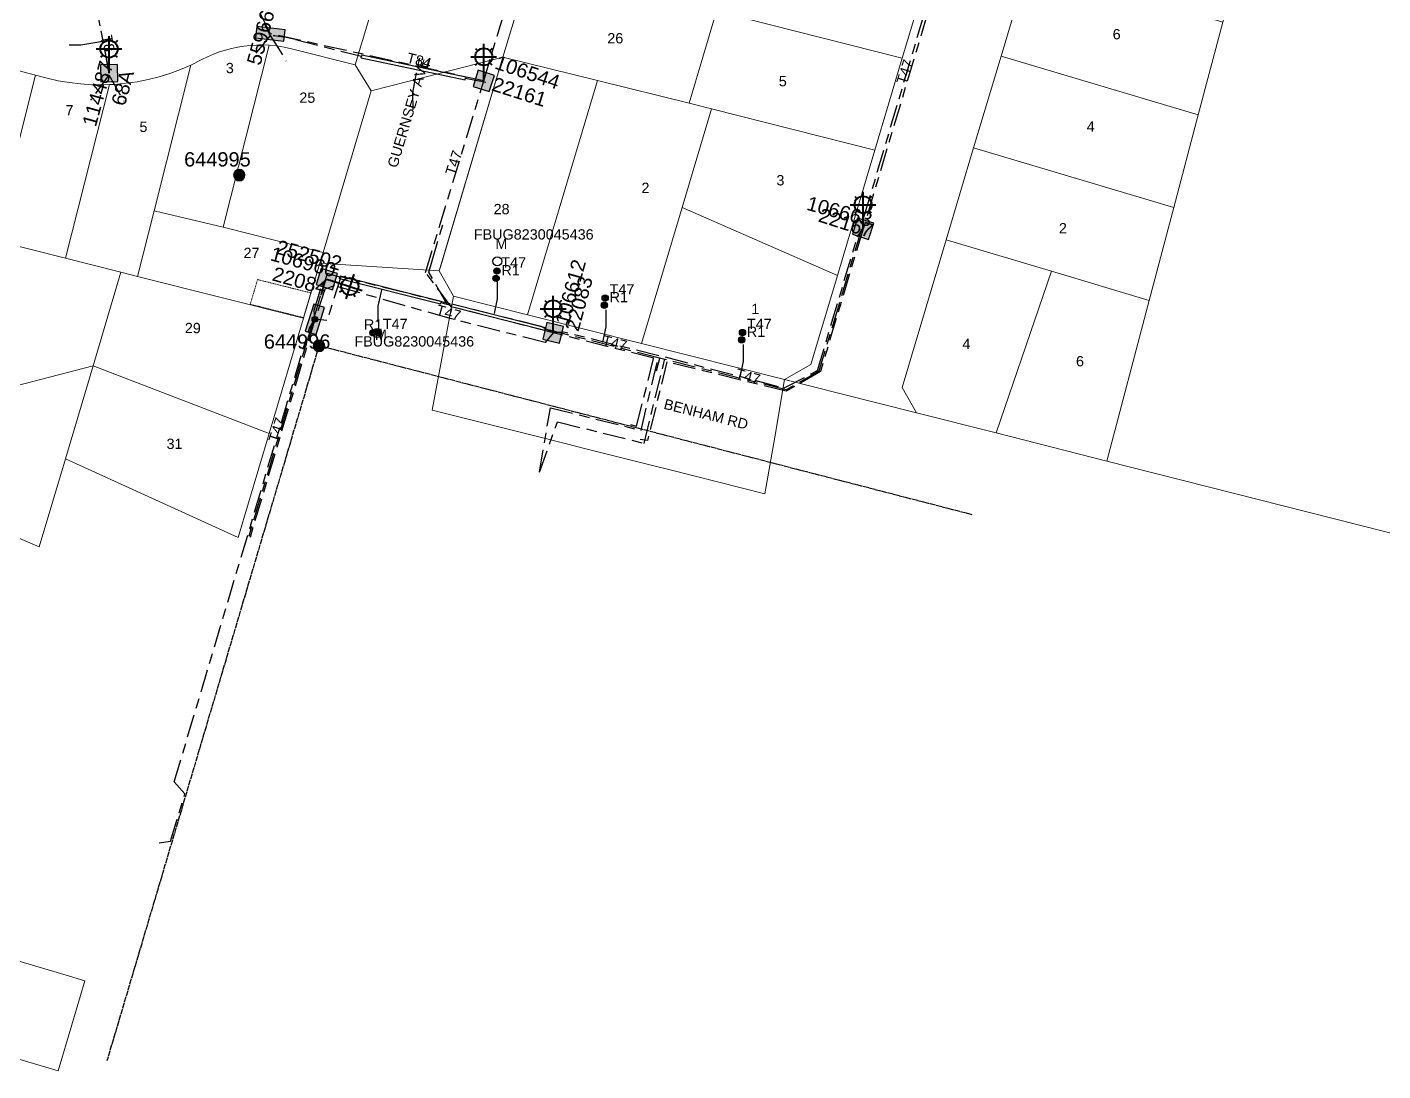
# Model space of a CAD drawing. Header units: metres. Extents: x 300457 to 302353, y 6232868 to 6234686.
# Drawn here: x 301853.6 to 302090.9, y 6233134.6 to 6233317.2 of the extents above; entities that cross this region are included whole.
import ezdxf
from ezdxf.enums import TextEntityAlignment as Align

# ---------------------------------------------------------------- set-up
doc = ezdxf.new("R2010")
doc.units = ezdxf.units.M
for name, pattern in [('Cable Exist OH', [1, 1, 0]), ('Cable Exist UG', [8.2, 4, -1.2, 1.8, -1.2]), ('HIDDEN', [0.375, 0.25, -0.125]), ('HIDDEN2', [0.1875, 0.125, -0.0625])]:
    doc.linetypes.add(name, pattern=pattern)
doc.layers.get('0').update_dxf_attribs({"color": 6})
for name, color, linetype, lineweight in [('Cadastre Land Parcels_SP_EXT', 9, 'Continuous', 5), ('Cadastre Other Property_SP_EXT', 9, 'HIDDEN', 5), ('Cadastre Roads_SP_EXT', 9, 'Continuous', 5)]:
    doc.layers.add(name, color=color, linetype=linetype, lineweight=lineweight)
for name, color, linetype in [('Duct_SP_EXT', 7, 'Continuous'), ('Equip_SL_EXT', 7, 'Continuous'), ('Equip_SP_SL_EXT', 7, 'Continuous'), ('Mains_LV_EXT', 7, 'Continuous'), ('Mains_SL_EXT', 7, 'Continuous'), ('Mains_TR_EXT', 7, 'Continuous'), ('SupportsOH_SP_TR_HV_LV_SL_EXT', 7, 'Continuous'), ('SupportsUG_SP_LV_EXT', 7, 'Continuous'), ('SupportsUG_SP_LV_SL_EXT', 7, 'Continuous'), ('Trench_SP_EXT', 7, 'Continuous')]:
    doc.layers.add(name, color=color, linetype=linetype)
doc.styles.add('COLUMN_LABEL', font='arial.ttf')
doc.styles.add('iecARIAL', font='arial.ttf', dxfattribs={"height": 2})
doc.styles.add('POLE_LABEL', font='arial.ttf')
doc.styles.get("Standard").update_dxf_attribs({"font": 'arial.ttf'})

# ---------------------------------------------------------------- blocks, each defined once
blk = doc.blocks.new('COLUMN_EXT')
blk.add_hatch(color=256).paths.add_polyline_path([(-1.49, 1.48), (-1.49, -1.49), (1.48, -1.49), (1.48, 1.48)])
blk.add_lwpolyline([(-1.49, -1.49), (1.48, -1.49), (1.48, 1.48), (-1.49, 1.48)], close=True)
for tag, height, style, flags, p in [('ASSET_NUM', 2.5, 'COLUMN_LABEL', 8, (2, 2)), ('STRUCTURE_PLANT_NUMBER', 0.2, 'POLE_LABEL', 9, (1.81, 0.03)), ('STREET_CODE', 0.2, 'COLUMN_LABEL', 9, (1.81, -0.2))]:
    blk.add_attdef(tag, text='', height=height, dxfattribs=dict(style=style, flags=flags)).set_placement(p, align=Align.MIDDLE_LEFT)
at = {"flags": 1}
blk.add_attdef('Z', (1.81, -2.35), '', height=0.2, dxfattribs=at)
at = {"flags": 9}
for tag, p in [('COLUMN_TYPE', (1.81, -0.4)), ('OWNED_BY', (1.81, -0.6)), ('STATE', (1.81, -0.8)), ('USAGE', (1.81, -1)), ('STREETNAME', (1.81, -1.6)), ('SUBURB', (1.81, -1.8)), ('LEGEND', (1.81, -1.2)), ('LOCATION', (1.81, -1.4)), ('NOTES', (1.81, -2))]:
    blk.add_attdef(tag, text='', height=0.2, dxfattribs=at).set_placement(p, align=Align.MIDDLE_LEFT)
blk = doc.blocks.new('PILLAR_EXT')
blk.add_hatch(color=256).paths.add_polyline_path([(-2.475, 0.99), (-2.475, -0.99), (2.475, -0.99), (2.475, 0.99)])
blk.add_lwpolyline([(-2.475, -0.99), (2.475, -0.99), (2.475, 0.99), (-2.475, 0.99)], close=True)
at = {"style": 'iecARIAL', "flags": 8}
blk.add_attdef('ASSET_NUM', (1.5, 3.5), '', height=2.5, dxfattribs=at)
for tag, p, flags in [('OWNED_BY', (0, -0.2), 9), ('STATE', (0, -0.4), 9), ('SUPPORT_TYPE', (0, -0.6), 9), ('STREETNAME', (0, -1.8), 9), ('SUBURB', (0, -2), 1), ('USAGE', (0, -0.8), 9), ('LEGEND', (0, -1), 9), ('LOCATION', (0, -1.2), 9), ('NOTES', (0, -1.4), 9), ('PARENT', (0, -1.6), 9)]:
    blk.add_attdef(tag, p, '', height=0.2, dxfattribs=dict(flags=flags))
blk = doc.blocks.new('DUCT_EXT')
blk.add_circle((0, 0.8), 0.8)
at = {"flags": 1}
blk.add_attdef('Z', (0, 0), '', height=0.2, dxfattribs=at)
at = {"flags": 9}
for tag, p in [('DUCT_CODE', (0, 0)), ('XSECT_TYPE', (0, -0.2)), ('STATE', (0, -0.6)), ('FB_REFERENCE', (0, -0.4)), ('NOTES', (0, -0.8))]:
    blk.add_attdef(tag, text='', height=0.2, dxfattribs=at).set_placement(p, align=Align.MIDDLE_LEFT)
blk = doc.blocks.new('SL_LANTERN_EXT')
at = {"lineweight": 40}
for p, q in [((-1.46, 5.68), (-1.06, 5.28)), ((0, 1.97), (0, 6.47)), ((1.46, 5.68), (1.06, 5.28)), ((-2.25, 4.22), (2.25, 4.22)), ((-1.46, 2.76), (-1.06, 3.16)), ((0, 0), (0, 2.72)), ((1.46, 2.76), (1.06, 3.16))]:
    blk.add_line(p, q, dxfattribs=at)
blk.add_circle((0, 4.22), 1.5, dxfattribs=at)
at = {"style": 'iecARIAL', "flags": 8}
blk.add_attdef('ASSET_NUM', (1.5, 1.5), '', height=2.5, dxfattribs=at)
for tag, p, height, flags in [('OPERATING_VOLTAGE', (0.98, -1.65), 0.2, 9), ('ORIENTATION', (0.98, -1.85), 0.2, 9), ('OWNED_BY', (0.98, -2.05), 0.2, 9), ('STATE', (0.98, -2.25), 0.2, 9), ('CONSTRUCTED_VOLTAGE', (0.98, -0.65), 0.2, 9), ('CONTROL_TYPE', (0.98, -0.85), 0.2, 9), ('LANTERN_PURPOSE', (0.98, -1.05), 0.2, 9), ('LANTERN_TYPE', (0.98, -1.25), 0.2, 9), ('NO_PHASES', (0.98, -1.45), 0.2, 9), ('USAGE', (0.98, -2.45), 0.2, 9), ('LNUMBER', (2.18, -3.25), 2.5, 8), ('CEXIST', (0.98, -2.65), 0.2, 9), ('CNEW', (0.98, -2.85), 0.2, 9), ('CNUMBER', (0.98, -3.05), 0.2, 9), ('CREMOVE', (0.98, -3.25), 0.2, 9), ('CREPLACE', (0.98, -3.45), 0.2, 9), ('LKINGHEIGHT', (0.98, -3.65), 0.2, 9), ('LBRACKET', (0.98, -3.85), 0.2, 9), ('LBRACKETVOCAB', (0.98, -4.05), 0.2, 9), ('LCATEGORY', (0.98, -4.25), 0.2, 9), ('LCHARGE1', (0.98, -4.45), 0.2, 9), ('LCHARGE1PERCENT', (0.98, -4.65), 0.2, 9), ('LCHARGE2', (0.98, -4.85), 0.2, 9), ('LCHARGE2PERCENT', (0.98, -5.05), 0.2, 9), ('LCHARGE3', (0.98, -5.25), 0.2, 9), ('LCHARGE3PERCENT', (0.98, -5.45), 0.2, 9), ('LEXIST', (0.98, -5.65), 0.2, 9), ('LLAMP', (0.98, -5.85), 0.2, 9), ('LLAMPVOCAB', (0.98, -6.05), 0.2, 9), ('LMAST', (0.98, -6.25), 0.2, 9), ('LMASTVOCAB', (0.98, -6.45), 0.2, 9), ('LNEW', (0.98, -6.65), 0.2, 9), ('LANTNUMBER', (0.98, -6.85), 0.2, 9), ('LOUTREACH', (0.98, -7.25), 0.2, 9), ('STREETNAME', (0.98, -9.25), 0.2, 9), ('SUBURB', (0.98, -9.45), 0.2, 1), ('LOUTREACHVOCAB', (0.98, -7.45), 0.2, 9), ('LRATECODE', (0.98, -7.65), 0.2, 9), ('LREMOVE', (0.98, -7.85), 0.2, 9), ('LREPLACE', (0.98, -8.05), 0.2, 9), ('LTYPE', (0.98, -8.25), 0.2, 9), ('LTYPEVOCAB', (0.98, -8.45), 0.2, 9), ('LEGEND', (0.98, -8.65), 0.2, 9), ('LOCATION', (0.98, -8.85), 0.2, 9), ('NOTES', (0.98, -9.05), 0.2, 9)]:
    blk.add_attdef(tag, p, '', height=height, dxfattribs=dict(flags=flags))
blk = doc.blocks.new('POLE_EXT')
blk.add_hatch(color=256).paths.add_polyline_path([(-1, 0, 1), (1, 0, 1)])
blk.add_lwpolyline([(-1, 0, 1), (1, 0, 1)], format="xyb", close=True)
for tag, height, flags, p in [('pNumber', 2.5, 8, (-17.84, 2.07)), ('OWNED_BY', 0.2, 9, (1.35, -0.4)), ('SPECIAL_USE', 0.2, 9, (1.35, -0.8)), ('STATE', 0.2, 9, (1.35, -1)), ('cLV', 0.2, 9, (1.35, -1.4)), ('hDepth', 0.2, 9, (1.35, -1.6)), ('hDia', 0.2, 9, (1.35, -1.8)), ('cHV', 0.2, 9, (1.35, -2)), ('PARENT', 0.2, 9, (1.35, -0.6)), ('USAGE', 0.2, 9, (1.35, -1.2)), ('LBRACKET', 0.2, 9, (1.35, -2.2)), ('LExisting', 0.2, 9, (1.35, -2.4)), ('cLinedev', 0.2, 9, (1.35, -3.4)), ('pExisting', 0.2, 9, (1.35, -3.8)), ('pFooting', 0.2, 9, (1.35, -4.4)), ('pNew', 0.2, 9, (1.35, -4.6)), ('LANTNUMBER', 0.2, 9, (1.35, -2.6)), ('LOther', 0.2, 9, (1.35, -2.8)), ('LRemove', 0.2, 9, (1.35, -3)), ('LEGEND', 0.2, 9, (1.35, -3.2)), ('LOCATION', 0.2, 9, (1.35, -3.6)), ('PFNUMBER', 0.2, 9, (1.35, -4)), ('NEWPFNUMBER', 0.2, 9, (1.35, -4.2)), ('pRelocate', 0.2, 9, (1.35, -5)), ('pRemove', 0.2, 9, (1.35, -5.2)), ('pReplace', 0.2, 9, (1.35, -5.4)), ('pStay', 0.2, 9, (1.35, -5.6)), ('pType', 0.2, 9, (1.35, -5.8)), ('cspan', 0.2, 9, (1.35, -6)), ('STREETNAME', 0.2, 9, (1.35, -6.2)), ('SUBURB', 0.2, 9, (1.35, -6.4)), ('OPERATED_BY', 0.2, 9, (1.36, -7.01)), ('NOTES', 0.2, 9, (1.35, -6.6)), ('MAINTAINED_BY', 0.2, 9, (1.36, -6.81))]:
    blk.add_attdef(tag, text='', height=height, dxfattribs=dict(flags=flags)).set_placement(p, align=Align.MIDDLE_LEFT)
at = {"style": 'POLE_LABEL'}
for tag, height, flags, p in [('ASSET_NUM', 2.5, 8, (2, 2)), ('STRUCTURE_PLANT_NUMBER', 0.2, 9, (1.35, 0.03)), ('STREET_CODE', 0.2, 9, (1.35, -0.2))]:
    blk.add_attdef(tag, text='', height=height, dxfattribs=dict(at, flags=flags)).set_placement(p, align=Align.MIDDLE_LEFT)
at = {"flags": 1}
blk.add_attdef('Z', (1.35, -7.33), '', height=0.2, dxfattribs=at)
blk = doc.blocks.new('CABLE_LARGE_EXT')
h = blk.add_hatch(color=256)
edge = h.paths.add_edge_path()
edge.add_arc((0, 0.55), 0.55, 0, 360)
blk.add_circle((0, 0.55), 0.55)
at = {"flags": 1}
blk.add_attdef('Z', (0, 0), '', height=0.2, dxfattribs=at)
at = {"flags": 9}
for tag, p in [('COND_CODE', (0, 0)), ('STATE', (0, -0.4)), ('XSECT_SIZE', (0, -0.6)), ('FB_REFERENCE', (0, -0.2)), ('NOTES', (0, -0.8))]:
    blk.add_attdef(tag, text='', height=0.2, dxfattribs=at).set_placement(p, align=Align.MIDDLE_LEFT)
blk = doc.blocks.new('CONNECTOR_NODE_EXT')
h = blk.add_hatch(color=256)
edge = h.paths.add_edge_path()
edge.add_arc((0, 0), 0.5, 0, 360)
blk.add_circle((0, 0), 0.5)
at = {"flags": 1}
blk.add_attdef('Z', (0, 0), '', height=0.2, dxfattribs=at)
at = {"flags": 9}
for tag, p in [('CONNECTOR_TYPE', (0, 0)), ('CONSTRUCTED_VOLTAGE', (0, -0.2)), ('OPERATING_VOLTAGE', (0, -0.6)), ('ORIENTATION', (0, -0.8)), ('SUBTYPE', (0, -1)), ('NO_PHASES', (0, -0.4)), ('USAGE', (0, -1.2)), ('NOTES', (0, -1.4))]:
    blk.add_attdef(tag, text='', height=0.2, dxfattribs=at).set_placement(p, align=Align.MIDDLE_LEFT)

msp = doc.modelspace()

# ---------------------------------------------------------------- linework, layer by layer
at = {"layer": 'Cadastre Land Parcels_SP_EXT', "linetype": 'Continuous'}
for points in [[(302148.08, 6233425.32), (302094.78, 6233438.76), (302089.67, 6233419.46), (302085.28, 6233402.84), (302080.96, 6233386.5), (302076.68, 6233370.27), (302072.39, 6233354.05), (302068.07, 6233337.83), (302067.16, 6233334.29), (302062.87, 6233318.06), (302058.59, 6233301.84), (302054.29, 6233285.62), (302050.01, 6233269.4), (302042.59, 6233241.29), (302144.15, 6233215.54), (302165.38, 6233295.89), (302175.4, 6233332.79), (302126.83, 6233345.44), (302148.08, 6233425.32)], [(302011.58, 6233327.88), (301979.07, 6233336.07), (301974.26, 6233319.98), (302006.78, 6233311.77), (302011.58, 6233327.88)], [(301974.26, 6233319.98), (301941.75, 6233328.17), (301936.87, 6233311.93), (301953.42, 6233307.85), (301969.45, 6233303.88), (301974.26, 6233319.98)], [(302062.87, 6233318.06), (302028.86, 6233328.21), (302024.06, 6233312.12), (302058.59, 6233301.84), (302062.87, 6233318.06)], [(302006.78, 6233311.77), (301974.26, 6233319.98), (301969.45, 6233303.88), (301973.37, 6233302.91), (302001.98, 6233295.69), (302006.78, 6233311.77)], [(301895.99, 6233314.04), (301894.88, 6233314.08), (301893.77, 6233314.07), (301892.66, 6233314.01), (301891.56, 6233313.89), (301890.47, 6233313.71), (301889.38, 6233313.48), (301888.31, 6233313.2), (301887.25, 6233312.86), (301886.22, 6233312.47), (301885.2, 6233312.02), (301884.21, 6233311.53), (301882.27, 6233310.57), (301875.82, 6233285.06), (301887.93, 6233282.18), (301895.99, 6233314.04)], [(301911.05, 6233310.61), (301899.89, 6233313.42), (301898.6, 6233313.7), (301897.3, 6233313.91), (301895.99, 6233314.04), (301887.93, 6233282.18), (301905.4, 6233277.78), (301913.82, 6233306.05), (301911.05, 6233310.61)], [(301855.07, 6233308.78), (301842.43, 6233312.15), (301835.16, 6233283.1), (301846.98, 6233280.13), (301847.77, 6233279.93), (301855.07, 6233308.78)], [(301953.42, 6233307.85), (301936.87, 6233311.93), (301926, 6233275.44), (301925.74, 6233274.57), (301928.25, 6233270.16), (301941.2, 6233266.89), (301953.42, 6233307.85)], [(302058.59, 6233301.84), (302024.06, 6233312.12), (302019.26, 6233296.06), (302054.29, 6233285.62), (302058.59, 6233301.84)], [(301860.34, 6233276.77), (301868.03, 6233307.15), (301866.93, 6233307.11), (301864.95, 6233307.13), (301862.98, 6233307.26), (301861.01, 6233307.49), (301859.06, 6233307.83), (301857.13, 6233308.26), (301855.07, 6233308.78), (301847.77, 6233279.93), (301860.34, 6233276.77)], [(301875.82, 6233285.06), (301882.27, 6233310.57), (301880.45, 6233309.79), (301878.59, 6233309.11), (301876.7, 6233308.52), (301874.78, 6233308.04), (301872.84, 6233307.65), (301870.88, 6233307.37), (301868.91, 6233307.19), (301868.03, 6233307.15), (301860.34, 6233276.77), (301869.99, 6233274.34), (301872.92, 6233273.6), (301875.82, 6233285.06)], [(301969.45, 6233303.88), (301953.42, 6233307.85), (301941.2, 6233266.89), (301961.12, 6233261.87), (301968.23, 6233285.66), (301973.37, 6233302.91), (301969.45, 6233303.88)], [(302001.98, 6233295.69), (301973.37, 6233302.91), (301968.23, 6233285.66), (301995.43, 6233273.76), (302001.98, 6233295.69)], [(302054.29, 6233285.62), (302019.26, 6233296.06), (302014.47, 6233280.01), (302032.91, 6233274.5), (302050.01, 6233269.4), (302054.29, 6233285.62)], [(301904.85, 6233275.92), (301905.4, 6233277.78), (301887.93, 6233282.18), (301875.82, 6233285.06), (301872.92, 6233273.6), (301901.98, 6233266.29), (301904.85, 6233275.92)], [(301995.43, 6233273.76), (301968.23, 6233285.66), (301961.12, 6233261.87), (301986.18, 6233255.54), (301990.75, 6233258.17), (301995.43, 6233273.76)], [(301847.77, 6233279.93), (301846.98, 6233280.13), (301821.8, 6233257), (301822.76, 6233256.41), (301823.67, 6233255.75), (301824.53, 6233255.03), (301825.33, 6233254.24), (301826.07, 6233253.4), (301826.74, 6233252.51), (301827.35, 6233251.56), (301827.88, 6233250.57), (301828.34, 6233249.55), (301828.72, 6233248.49), (301865.17, 6233257.96), (301869.99, 6233274.34), (301860.34, 6233276.77), (301847.77, 6233279.93)], [(302032.91, 6233274.5), (302014.47, 6233280.01), (302006.74, 6233254.13), (302009.24, 6233249.72), (302023.21, 6233246.2), (302032.91, 6233274.5)], [(301901.98, 6233266.29), (301872.92, 6233273.6), (301869.99, 6233274.34), (301865.17, 6233257.96), (301895.98, 6233246.11), (301901.98, 6233266.29)], [(302050.01, 6233269.4), (302032.91, 6233274.5), (302023.21, 6233246.2), (302042.59, 6233241.29), (302050.01, 6233269.4)], [(301860.32, 6233241.68), (301865.17, 6233257.96), (301828.72, 6233248.49), (301829.01, 6233247.46), (301829.22, 6233246.41), (301829.36, 6233245.35), (301829.43, 6233244.28), (301829.41, 6233243.2), (301829.32, 6233242.13), (301829.15, 6233241.07), (301828.91, 6233240.03), (301828.6, 6233239), (301828.21, 6233238), (301855.73, 6233226.26), (301860.32, 6233241.68)], [(301895.98, 6233246.11), (301865.17, 6233257.96), (301860.32, 6233241.68), (301890.55, 6233227.9), (301895.98, 6233246.11)]]:
    msp.add_lwpolyline(points, close=True, dxfattribs=at)
at = {"layer": 'Cadastre Other Property_SP_EXT', "linetype": 'HIDDEN2'}
msp.add_lwpolyline([(301892.66, 6233268.72), (301901.98, 6233266.38), (301903.26, 6233270.7), (301893.94, 6233273.04), (301892.66, 6233268.72)], close=True, dxfattribs=at)
at = {"layer": 'Cadastre Roads_SP_EXT', "linetype": 'Continuous'}
for points in [[(302011.58, 6233327.88), (302006.78, 6233311.77), (302001.98, 6233295.69), (301995.43, 6233273.76), (301990.75, 6233258.17), (301986.18, 6233255.54), (301995.84, 6233253.1), (302009.24, 6233249.72), (302006.74, 6233254.13), (302014.47, 6233280.01), (302019.26, 6233296.06), (302024.06, 6233312.12), (302028.86, 6233328.21)], [(301842.43, 6233312.15), (301855.07, 6233308.78), (301857.13, 6233308.26), (301859.06, 6233307.83), (301861.01, 6233307.49), (301862.98, 6233307.26), (301864.95, 6233307.13), (301866.93, 6233307.11), (301868.03, 6233307.15), (301868.91, 6233307.19), (301870.88, 6233307.37), (301872.84, 6233307.65), (301874.78, 6233308.04), (301876.7, 6233308.52), (301878.59, 6233309.11), (301880.45, 6233309.79), (301882.27, 6233310.57), (301884.21, 6233311.53), (301885.2, 6233312.02), (301886.22, 6233312.47), (301887.25, 6233312.86), (301888.31, 6233313.2), (301889.38, 6233313.48), (301890.47, 6233313.71), (301891.56, 6233313.89), (301892.66, 6233314.01), (301893.77, 6233314.07), (301894.88, 6233314.08), (301895.99, 6233314.04), (301897.3, 6233313.91), (301898.6, 6233313.7), (301899.89, 6233313.42), (301911.05, 6233310.61), (301913.4, 6233318.53)], [(301846.19, 6233138.39), (301859.04, 6233134.59), (301861.43, 6233142.64), (301863.72, 6233150.36), (301861.03, 6233151.16), (301835.62, 6233158.67)]]:
    msp.add_lwpolyline(points, dxfattribs=at)
for points in [[(301936.88, 6233311.93), (301923.45, 6233308.5), (301913.82, 6233306.05), (301905.4, 6233277.78), (301904.85, 6233275.92), (301925.74, 6233274.57), (301936.88, 6233311.93)], [(301984.45, 6233245.48), (301986.18, 6233255.55), (301961.12, 6233261.87), (301941.2, 6233266.89), (301928.25, 6233270.16), (301924.5, 6233250.19), (301942.91, 6233245.57), (301948, 6233244.3), (301951.16, 6233243.51), (301964.22, 6233240.23), (301964.99, 6233240.04), (301966.16, 6233239.74), (301982.74, 6233235.57), (301984.45, 6233245.48)]]:
    msp.add_lwpolyline(points, close=True, dxfattribs=at)
at = {"layer": 'Duct_SP_EXT'}
for p, q in [((301912.09, 6233311.86), (301912.14, 6233312.1)), ((301912.09, 6233311.86), (301930.29, 6233308.01)), ((301912.19, 6233312.33), (301912.14, 6233312.1)), ((301912.19, 6233312.33), (301930.39, 6233308.48)), ((301930.39, 6233308.48), (301930.34, 6233308.25)), ((301930.29, 6233308.01), (301930.34, 6233308.25)), ((301908.3, 6233273.19), (301908.35, 6233273.43)), ((301925.94, 6233268.74), (301908.3, 6233273.19)), ((301908.41, 6233273.66), (301908.35, 6233273.43)), ((301926.06, 6233269.21), (301908.41, 6233273.66)), ((301925.94, 6233268.74), (301926, 6233268.97)), ((301926.06, 6233269.21), (301926, 6233268.97)), ((301927.85, 6233268.26), (301927.91, 6233268.49)), ((301944.23, 6233264.13), (301927.85, 6233268.26)), ((301927.97, 6233268.73), (301927.91, 6233268.49)), ((301944.35, 6233264.59), (301927.97, 6233268.73)), ((301944.23, 6233264.13), (301944.29, 6233264.36)), ((301944.35, 6233264.59), (301944.29, 6233264.36))]:
    msp.add_line(p, q, dxfattribs=at)
at = {"layer": 'Duct_SP_EXT', "linetype": 'Continuous'}
for points in [[(301860.96, 6233314.13), (301863.01, 6233314.08), (301866.85, 6233314.72)], [(301921.16, 6233302.74), (301921.12, 6233305.7), (301921.76, 6233309.18)]]:
    msp.add_lwpolyline(points, dxfattribs=at)
at = {"layer": 'Duct_SP_EXT'}
for points in [[(301915.03, 6233265.61), (301915.03, 6233268.41), (301915.67, 6233271.22)], [(301935.86, 6233272.62), (301935.86, 6233269.66), (301935.37, 6233267.08)], [(301954.88, 6233267.72), (301954.88, 6233264.74), (301954.31, 6233262.07)], [(301978.91, 6233261.66), (301978.91, 6233258.68), (301978.34, 6233256.01)]]:
    msp.add_lwpolyline(points, dxfattribs=at)
at = {"layer": 'Mains_LV_EXT', "linetype": 'Cable Exist UG'}
for points in [[(301933.53, 6233307.79), (301944.63, 6233344.85)], [(302013.5, 6233327.31), (301999.92, 6233281.91)], [(301896.18, 6233316.04), (301892.29, 6233323.88)], [(301865.55, 6233321.34), (301867.95, 6233309.16)], [(301933.53, 6233307.79), (301896.18, 6233316.04)], [(301945.68, 6233263.71), (301927.8, 6233268.29), (301923.35, 6233274.3), (301933.53, 6233307.79)], [(301999.92, 6233281.91), (301992.44, 6233256.93), (301986.47, 6233253.5), (301965.57, 6233258.64), (301962.2, 6233244.9), (301960.89, 6233245.06)], [(301945.68, 6233263.71), (301944.27, 6233262.02), (301927.64, 6233266.23), (301907.43, 6233271.96), (301905.74, 6233271.34), (301903.98, 6233266.08)], [(301903.98, 6233266.08), (301892.47, 6233227.42)], [(301959.2, 6233247.7), (301960.29, 6233247.41), (301963.27, 6233259.3), (301945.68, 6233263.71)]]:
    msp.add_lwpolyline(points, dxfattribs=at)
at = {"layer": 'Mains_SL_EXT', "linetype": 'Cable Exist UG'}
for points in [[(301933.53, 6233307.79), (301959.04, 6233393.24)], [(301999.92, 6233281.91), (302000.07, 6233283.97), (302012.37, 6233325.38), (302013.5, 6233327.31)], [(301943.26, 6233239.33), (301946.45, 6233248.15), (301961.6, 6233244.38), (301965.3, 6233259.5), (301986.11, 6233254.07), (301991.95, 6233257.14), (301998.91, 6233280.51), (301999.92, 6233281.91)], [(301903.98, 6233266.08), (301903.82, 6233267.66), (301905.16, 6233272.01), (301906.07, 6233273.11)], [(301945.68, 6233263.71), (301943.56, 6233264.84), (301908.49, 6233273.53), (301906.08, 6233265.88), (301903.98, 6233266.08)], [(301876.71, 6233174.47), (301878.7, 6233174.78), (301881.22, 6233183.06), (301879.36, 6233185.18), (301903.02, 6233264.54), (301903.98, 6233266.08)], [(301943.26, 6233239.33), (301945.19, 6233250.62), (301961.05, 6233246.65), (301964.15, 6233259.7), (301947.54, 6233263.86), (301945.68, 6233263.71)]]:
    msp.add_lwpolyline(points, dxfattribs=at)
at = {"layer": 'Mains_TR_EXT', "linetype": 'Cable Exist OH'}
for points in [[(301904.69, 6233261.45), (301867.57, 6233136.33)], [(302019, 6233231.89), (301904.69, 6233261.45)]]:
    msp.add_lwpolyline(points, dxfattribs=at)
at = {"layer": 'Trench_SP_EXT', "linetype": 'Cable Exist UG'}
for points in [[(301865.57, 6233321.65), (301867.96, 6233308.86)], [(301896.15, 6233315.73), (301892.98, 6233311.82)], [(301896.15, 6233315.73), (301895.3, 6233317.63)], [(301896.15, 6233315.73), (301898.95, 6233311.27)], [(301900.58, 6233315.01), (301912.14, 6233312.1)], [(301867.9, 6233308.86), (301864.71, 6233304.42)], [(301867.9, 6233308.86), (301870.52, 6233304.26)], [(301930.34, 6233308.25), (301933.91, 6233307.58)], [(301927.13, 6233268.69), (301923.91, 6233274.36), (301924.37, 6233275.92), (301926.36, 6233282.6)], [(301999.63, 6233281.86), (301995.59, 6233268.38), (301992.19, 6233257.04), (301986.43, 6233253.73), (301964.3, 6233259.31)], [(301906.1, 6233274.07), (301904.92, 6233270.14), (301903.76, 6233266.23)], [(301908.35, 6233273.43), (301906.1, 6233274.1)], [(301927.12, 6233268.69), (301926, 6233268.97)], [(301927.91, 6233268.49), (301927.12, 6233268.69)], [(301903.76, 6233266.23), (301892.18, 6233227.37)], [(301945.74, 6233263.99), (301944.29, 6233264.36)], [(301964.3, 6233259.31), (301945.74, 6233263.99)], [(301963.76, 6233257.09), (301964.32, 6233259.31)]]:
    msp.add_lwpolyline(points, dxfattribs=at)
msp.add_lwpolyline([(301896.15, 6233315.73, -0.045995), (301900.58, 6233315.01)], format="xyb", dxfattribs=at)

# ---------------------------------------------------------------- block references
at = {"layer": 'Duct_SP_EXT'}
for name, p, rotation in [('DUCT_EXT', (301936.69, 6233276.23), 90), ('CABLE_LARGE_EXT', (301936.24, 6233273.26), 89.9510368757528), ('CABLE_LARGE_EXT', (301936.39, 6233274.54), 90), ('CABLE_LARGE_EXT', (301955.33, 6233269.83), 90), ('CABLE_LARGE_EXT', (301955.18, 6233268.55), 89.9510368757528), ('CABLE_LARGE_EXT', (301914.71, 6233263.71), 89.9510368757528), ('DUCT_EXT', (301915.66, 6233263.7), 90), ('CABLE_LARGE_EXT', (301915.63, 6233263.77), 90), ('CABLE_LARGE_EXT', (301979.36, 6233263.77), 90), ('CABLE_LARGE_EXT', (301979.21, 6233262.49), 89.9510368757528)]:
    msp.add_blockref(name, p, dxfattribs=dict(at, rotation=rotation))
at = {"layer": 'Equip_SL_EXT'}
msp.add_blockref('CONNECTOR_NODE_EXT', (301903.98, 6233266.08), dxfattribs=at)
at = {"layer": 'Equip_SP_SL_EXT'}
ref = msp.add_blockref('SL_LANTERN_EXT', (301867.95, 6233309.16), dxfattribs=at)
ref.add_attrib('ASSET_NUM', '114487', dxfattribs={"layer": '0', "height": 2.5, "rotation": 74.5495, "style": 'iecARIAL'}).set_placement((301869.45, 6233310.66), align=Align.BOTTOM_RIGHT)
ref = msp.add_blockref('SL_LANTERN_EXT', (301933.53, 6233307.79), dxfattribs=at)
ref.add_attrib('ASSET_NUM', '106544', dxfattribs={"layer": '0', "height": 2.5, "rotation": 341.284, "style": 'iecARIAL'}).set_placement((301935.03, 6233309.29), align=Align.BOTTOM_LEFT)
ref = msp.add_blockref('SL_LANTERN_EXT', (301999.92, 6233281.91), dxfattribs=at)
ref.add_attrib('ASSET_NUM', '106663', dxfattribs={"layer": '0', "height": 2.5, "rotation": 344.7176, "style": 'iecARIAL'}).set_placement((302001.42, 6233283.41), align=Align.MIDDLE_RIGHT)
ref = msp.add_blockref('SL_LANTERN_EXT', (301906.07, 6233273.11), dxfattribs=dict(at, rotation=252.3808007610553))
ref.add_attrib('ASSET_NUM', '106960', dxfattribs={"layer": '0', "height": 2.5, "rotation": 344.9192, "style": 'iecARIAL'}).set_placement((301907.57, 6233274.61), align=Align.MIDDLE_RIGHT)
ref = msp.add_blockref('SL_LANTERN_EXT', (301945.68, 6233263.71), dxfattribs=at)
ref.add_attrib('ASSET_NUM', '106612', dxfattribs={"layer": '0', "height": 2.5, "rotation": 74.7502, "style": 'iecARIAL'}).set_placement((301947.18, 6233265.21), align=Align.MIDDLE_LEFT)
at = {"layer": 'SupportsOH_SP_TR_HV_LV_SL_EXT'}
ref = msp.add_blockref('POLE_EXT', (301890.74, 6233291.32), dxfattribs=at)
ref.add_attrib('ASSET_NUM', '644995', dxfattribs={"layer": '0', "height": 2.5, "style": 'POLE_LABEL'}).set_placement((301892.74, 6233292.07), align=Align.BOTTOM_RIGHT)
ref = msp.add_blockref('POLE_EXT', (301904.69, 6233261.45), dxfattribs=at)
ref.add_attrib('ASSET_NUM', '644996', dxfattribs={"layer": '0', "height": 2.5, "style": 'POLE_LABEL'}).set_placement((301906.69, 6233262.2), align=Align.MIDDLE_RIGHT)
at = {"layer": 'SupportsUG_SP_LV_EXT'}
ref = msp.add_blockref('PILLAR_EXT', (301896.18, 6233316.04), dxfattribs=dict(at, rotation=353.3143100962774))
ref.add_attrib('ASSET_NUM', '55966', dxfattribs={"layer": '0', "height": 2.5, "rotation": 74.8901, "style": 'iecARIAL'}).set_placement((301897.68, 6233319.54), align=Align.BOTTOM_RIGHT)
ref = msp.add_blockref('PILLAR_EXT', (301903.98, 6233266.08), dxfattribs=dict(at, rotation=252.2843619601095))
ref.add_attrib('ASSET_NUM', '22084', dxfattribs={"layer": '0', "height": 2.5, "rotation": 344.3214, "style": 'iecARIAL'}).set_placement((301905.48, 6233269.58), align=Align.BOTTOM_RIGHT)
at = {"layer": 'SupportsUG_SP_LV_SL_EXT'}
ref = msp.add_blockref('COLUMN_EXT', (301867.95, 6233309.16), dxfattribs=dict(at, rotation=1.148462069351114))
ref.add_attrib('ASSET_NUM', '68A', dxfattribs={"layer": '0', "height": 2.5, "rotation": 74.5495, "style": 'COLUMN_LABEL'}).set_placement((301869.95, 6233309.91), align=Align.TOP_RIGHT)
ref = msp.add_blockref('COLUMN_EXT', (301933.53, 6233307.79), dxfattribs=dict(at, rotation=72.32009708663905))
ref.add_attrib('ASSET_NUM', '22161', dxfattribs={"layer": '0', "height": 2.5, "rotation": 342.2844, "style": 'COLUMN_LABEL'}).set_placement((301935.53, 6233308.54), align=Align.TOP_LEFT)
ref = msp.add_blockref('COLUMN_EXT', (301999.92, 6233281.91), dxfattribs=dict(at, rotation=252.2138335838995))
ref.add_attrib('ASSET_NUM', '22167', dxfattribs={"layer": '0', "height": 2.5, "rotation": 342.2501, "style": 'COLUMN_LABEL'}).set_placement((302001.92, 6233282.66), align=Align.TOP_RIGHT)
ref = msp.add_blockref('COLUMN_EXT', (301906.07, 6233273.11), dxfattribs=dict(at, rotation=252.3808007610553))
ref.add_attrib('ASSET_NUM', '252502', dxfattribs={"layer": '0', "height": 2.5, "rotation": 344.9192, "style": 'COLUMN_LABEL'}).set_placement((301908.07, 6233273.86), align=Align.BOTTOM_RIGHT)
ref = msp.add_blockref('COLUMN_EXT', (301945.68, 6233263.71), dxfattribs=dict(at, rotation=166.3921042843887))
ref.add_attrib('ASSET_NUM', '22083', dxfattribs={"layer": '0', "height": 2.5, "rotation": 74.7502, "style": 'COLUMN_LABEL'}).set_placement((301947.68, 6233264.46), align=Align.TOP_LEFT)

# ---------------------------------------------------------------- texts
at = {"layer": 'Cadastre Land Parcels_SP_EXT'}
for s, p in [('26', (301955.15, 6233314.36)), ('6', (302043.6, 6233315.06)), ('3', (301888.39, 6233309.15)), ('5', (301985.17, 6233306.85)), ('7', (301860.33, 6233301.77)), ('25', (301901.25, 6233303.96)), ('5', (301873.27, 6233298.86)), ('4', (302039.05, 6233298.91)), ('2', (301961.13, 6233288.18)), ('3', (301984.75, 6233289.51)), ('28', (301935.25, 6233284.47)), ('2', (302034.19, 6233281.12)), ('27', (301891.48, 6233276.8)), ('1', (301980.34, 6233267)), ('29', (301881.21, 6233263.66)), ('4', (302017.31, 6233260.91)), ('6', (302037.18, 6233257.85)), ('31', (301878.01, 6233243.41))]:
    msp.add_text(s, height=1.8, dxfattribs=at).set_placement(p)
at = {"layer": 'Cadastre Roads_SP_EXT'}
for s, rotation, p in [('GUERNSEY AVE', 73.4082, (301918.36, 6233292.46)), ('BENHAM RD', 345.8777, (301964.9, 6233250.46))]:
    msp.add_text(s, height=1.8, rotation=rotation, dxfattribs=at).set_placement(p)
at = {"layer": 'Duct_SP_EXT'}
for s, p in [('FBUG8230045436', (301931.79, 6233280.04)), ('M', (301935.56, 6233278.38)), ('T47', (301936.61, 6233275.14)), ('R1', (301936.61, 6233273.78)), ('T47', (301955.56, 6233270.43)), ('R1', (301955.56, 6233269.08)), ('R1', (301912.56, 6233264.28)), ('T47', (301915.86, 6233264.37)), ('T47', (301979.58, 6233264.37)), ('M', (301914.48, 6233262.49)), ('R1', (301979.58, 6233263.01)), ('FBUG8230045436', (301910.88, 6233261.32))]:
    msp.add_text(s, height=1.8, dxfattribs=at).set_placement(p)
at = {"layer": 'Mains_LV_EXT'}
for s, rotation, p in [('T8', 279.9731, (301866.67, 6233315.66)), ('T84', 345.4512, (301919.89, 6233311.04)), ('T47', 72.2886, (302007.42, 6233307.03)), ('T47', 72.1321, (301928.47, 6233291.14)), ('T47', 344.3256, (301925.05, 6233266.96)), ('T47', 345.9326, (301954.13, 6233261.59)), ('T47', 344.7141, (301977.45, 6233255.77)), ('T47', 72.3265, (301897.52, 6233244.39))]:
    msp.add_text(s, height=1.8, rotation=rotation, dxfattribs=at).set_placement(p)

doc.saveas('drawing.dxf')
